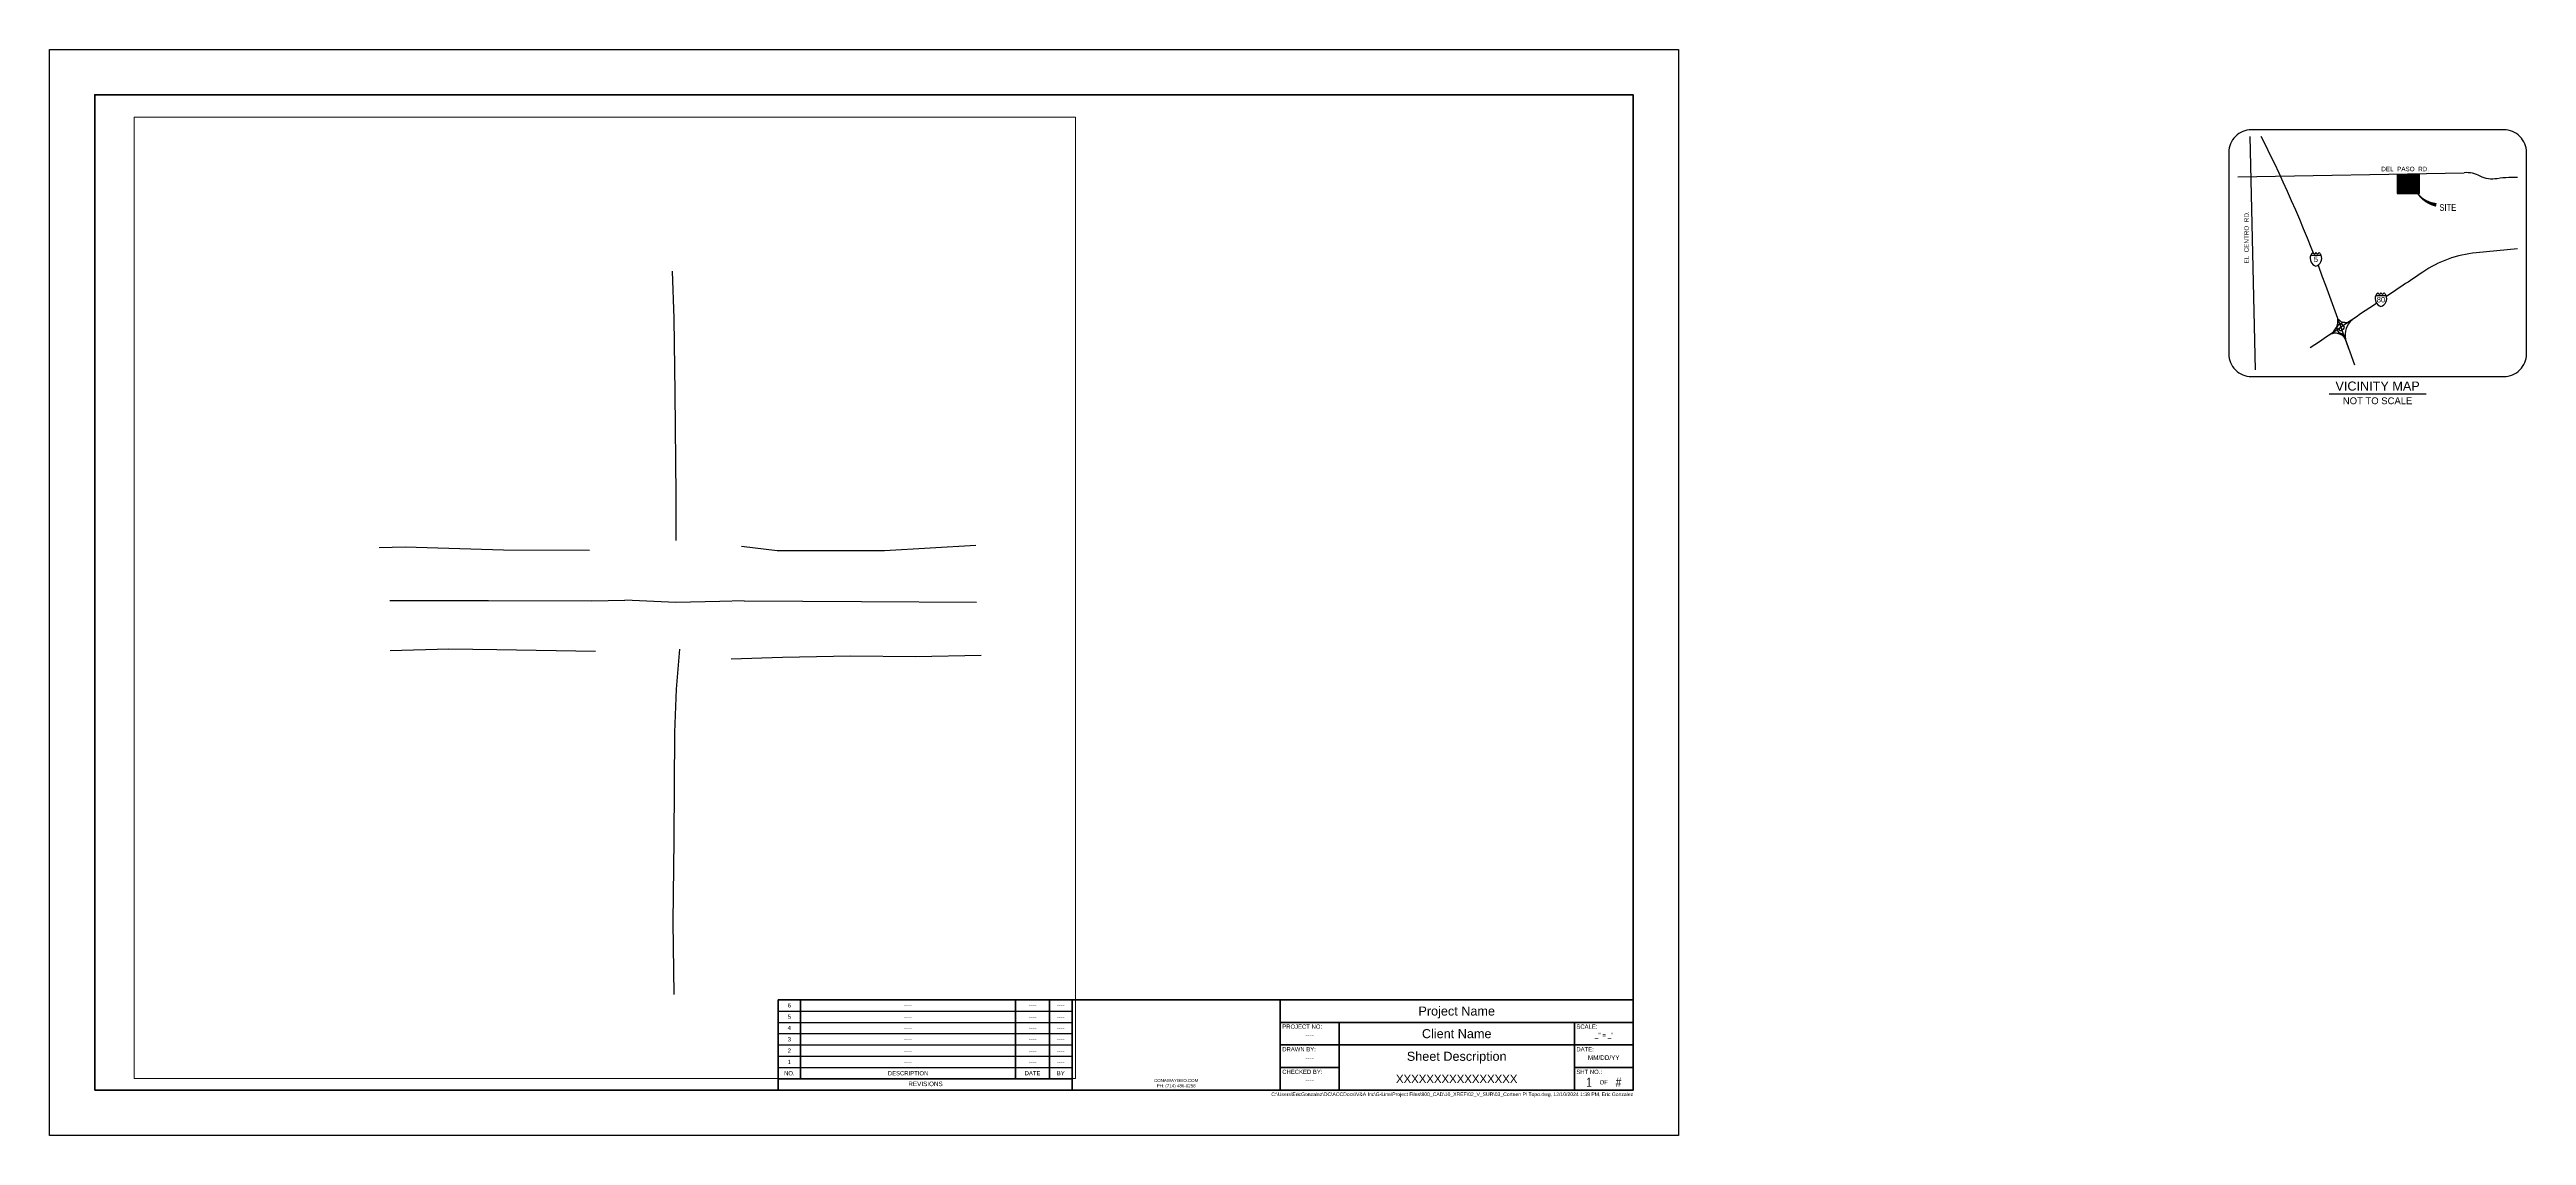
# Paper-space layout 'Topo 24X36' of a CAD drawing. Header units: feet. Extents: x 0 to 54.7, y 0 to 24.
# The model-space entities are those that its viewports show. They can reach past a viewport. Long polylines and large blocks are cut down to what shows.
import ezdxf
from ezdxf.enums import TextEntityAlignment as Align

# ---------------------------------------------------------------- set-up
doc = ezdxf.new("R2010")
doc.units = ezdxf.units.FT
doc.header["$MEASUREMENT"] = 0
doc.set_wipeout_variables(frame=1)
doc.layers.get('0').update_dxf_attribs({"color": 253})
doc.layers.get('Defpoints').update_dxf_attribs({"color": 253})
for name, color, linetype, lineweight in [('V-ANNO-TTLB-ATRB-', 253, 'Continuous', 25), ('V-ANNO-TTLB-HVY-', 253, 'Continuous', 80), ('V-ANNO-TTLB-MED-', 253, 'Continuous', 70), ('V-ANNO-TTLB-TEXT-MED-', 253, 'Continuous', 35), ('V-ANNO-TTLB-TEXT-THN-', 253, 'Continuous', 25), ('V-ANNO-TTLB-THN-', 253, 'Continuous', 25), ('V-DETL-VMAP-', 253, 'Continuous', 25), ('V-DETL-VMAP-ANNO-', 253, 'Continuous', 25), ('V-DETL-VMAP-HTCH-', 253, 'Continuous', 25), ('VF-ROAD-CRWN-LINE-', 253, 'Continuous', 25)]:
    doc.layers.add(name, color=color, linetype=linetype, lineweight=lineweight)
doc.layers.add('VF-TINN-DSRF-BNDY-', color=253, linetype='Continuous', lineweight=25, plot=False)
doc.styles.add('CG-Symbol', font='arial.ttf', dxfattribs={"width": 0.8, "height": 0.09375})
doc.styles.add('NCS', font='arial.ttf', dxfattribs={"height": 0.1})
doc.styles.add('NCS1', font='arial.ttf', dxfattribs={"width": 0.8, "height": 0.09375})
doc.styles.get("Standard").update_dxf_attribs({"font": 'arial.ttf'})

# ---------------------------------------------------------------- blocks, each defined once
blk = doc.blocks.new('Interstate Number')
at = {"color": 0}
blk.add_wipeout([(-0.07, 0.152), (-0.069, 0.151), (-0.067, 0.15), (-0.066, 0.149), (-0.064, 0.147), (-0.062, 0.145), (-0.06, 0.144), (-0.059, 0.143), (-0.058, 0.142), (-0.056, 0.14), (-0.055, 0.139), (-0.052, 0.137), (-0.051, 0.135), (-0.049, 0.134), (-0.048, 0.132), (-0.046, 0.13), (-0.044, 0.128), (-0.043, 0.126), (-0.041, 0.124), (-0.04, 0.122), (-0.039, 0.121), (-0.037, 0.119), (-0.036, 0.117), (-0.035, 0.115), (-0.034, 0.117), (-0.033, 0.119), (-0.031, 0.121), (-0.03, 0.123), (-0.028, 0.125), (-0.026, 0.128), (-0.023, 0.131), (-0.02, 0.135), (-0.018, 0.137), (-0.015, 0.139), (-0.014, 0.14), (-0.013, 0.142), (-0.01, 0.144), (-0.007, 0.146), (-0.004, 0.149), (-0.002, 0.151), (-0.001, 0.151), (0, 0.152), (0, 0.151), (0.003, 0.149), (0.005, 0.147), (0.008, 0.145), (0.01, 0.144), (0.011, 0.142), (0.013, 0.141), (0.017, 0.137), (0.02, 0.134), (0.022, 0.131), (0.025, 0.129), (0.027, 0.126), (0.029, 0.123), (0.031, 0.12), (0.033, 0.118), (0.034, 0.116), (0.034, 0.115), (0.036, 0.118), (0.037, 0.12), (0.04, 0.123), (0.042, 0.126), (0.044, 0.129), (0.047, 0.132), (0.049, 0.134), (0.051, 0.136), (0.053, 0.138), (0.056, 0.141), (0.059, 0.143), (0.061, 0.145), (0.064, 0.148), (0.066, 0.15), (0.068, 0.151), (0.069, 0.152), (0.071, 0.15), (0.073, 0.149), (0.075, 0.147), (0.077, 0.145), (0.08, 0.143), (0.082, 0.141), (0.084, 0.139), (0.086, 0.137), (0.089, 0.135), (0.091, 0.132), (0.093, 0.129), (0.095, 0.127), (0.097, 0.125), (0.098, 0.123), (0.1, 0.121), (0.101, 0.119), (0.103, 0.117), (0.104, 0.116), (0.105, 0.114), (0.107, 0.111), (0.109, 0.108), (0.111, 0.105), (0.112, 0.102), (0.114, 0.099), (0.115, 0.095), (0.116, 0.093), (0.117, 0.09), (0.118, 0.088), (0.12, 0.084), (0.121, 0.082), (0.122, 0.078), (0.123, 0.074), (0.124, 0.071), (0.125, 0.066), (0.126, 0.063), (0.126, 0.061), (0.127, 0.057), (0.128, 0.053), (0.128, 0.049), (0.129, 0.047), (0.129, 0.043), (0.13, 0.039), (0.13, 0.036), (0.13, 0.035), (0.13, 0.032), (0.13, 0.028), (0.13, 0.024), (0.13, 0.02), (0.13, 0.015), (0.13, 0.012), (0.13, 0.009), (0.13, 0.006), (0.129, 0.002), (0.129, -0.003), (0.128, -0.007), (0.127, -0.011), (0.127, -0.014), (0.126, -0.016), (0.126, -0.02), (0.125, -0.023), (0.124, -0.027), (0.123, -0.03), (0.122, -0.032), (0.121, -0.035), (0.12, -0.038), (0.119, -0.041), (0.119, -0.043), (0.117, -0.046), (0.116, -0.049), (0.115, -0.052), (0.114, -0.055), (0.112, -0.058), (0.111, -0.06), (0.11, -0.062), (0.109, -0.064), (0.108, -0.067), (0.106, -0.07), (0.104, -0.073), (0.102, -0.077), (0.1, -0.08), (0.098, -0.082), (0.097, -0.084), (0.095, -0.086), (0.094, -0.088), (0.092, -0.091), (0.09, -0.094), (0.088, -0.096), (0.086, -0.099), (0.083, -0.101), (0.082, -0.103), (0.08, -0.105), (0.078, -0.107), (0.077, -0.108), (0.075, -0.11), (0.072, -0.113), (0.07, -0.115), (0.068, -0.117), (0.065, -0.119), (0.063, -0.121), (0.061, -0.123), (0.059, -0.124), (0.056, -0.126), (0.054, -0.128), (0.051, -0.13), (0.047, -0.133), (0.043, -0.135), (0.039, -0.138), (0.034, -0.141), (0.031, -0.142), (0.029, -0.143), (0.026, -0.145), (0.022, -0.147), (0.016, -0.149), (0.013, -0.15), (0.009, -0.152), (0.006, -0.153), (0.003, -0.154), (0.001, -0.155), (0, -0.155), (-0.003, -0.154), (-0.007, -0.152), (-0.012, -0.151), (-0.017, -0.149), (-0.022, -0.147), (-0.026, -0.144), (-0.03, -0.143), (-0.034, -0.141), (-0.038, -0.138), (-0.042, -0.136), (-0.047, -0.133), (-0.053, -0.128), (-0.058, -0.125), (-0.061, -0.122), (-0.065, -0.119), (-0.07, -0.115), (-0.073, -0.112), (-0.076, -0.109), (-0.079, -0.106), (-0.082, -0.103), (-0.085, -0.1), (-0.087, -0.097), (-0.089, -0.094), (-0.092, -0.091), (-0.094, -0.088), (-0.097, -0.084), (-0.099, -0.082), (-0.101, -0.078), (-0.104, -0.074), (-0.106, -0.07), (-0.108, -0.066), (-0.11, -0.063), (-0.111, -0.06), (-0.113, -0.055), (-0.116, -0.05), (-0.118, -0.044), (-0.12, -0.04), (-0.121, -0.036), (-0.122, -0.032), (-0.124, -0.027), (-0.125, -0.024), (-0.125, -0.021), (-0.126, -0.019), (-0.127, -0.013), (-0.127, -0.011), (-0.128, -0.006), (-0.129, -0.001), (-0.13, 0.005), (-0.13, 0.01), (-0.13, 0.014), (-0.13, 0.018), (-0.13, 0.018), (-0.13, 0.022), (-0.13, 0.026), (-0.13, 0.03), (-0.13, 0.035), (-0.13, 0.038), (-0.129, 0.041), (-0.129, 0.044), (-0.129, 0.046), (-0.129, 0.048), (-0.128, 0.053), (-0.127, 0.058), (-0.126, 0.063), (-0.125, 0.068), (-0.124, 0.071), (-0.123, 0.074), (-0.122, 0.077), (-0.122, 0.078), (-0.12, 0.082), (-0.119, 0.085), (-0.118, 0.089), (-0.116, 0.093), (-0.115, 0.096), (-0.114, 0.098), (-0.113, 0.101), (-0.111, 0.104), (-0.11, 0.107), (-0.108, 0.11), (-0.106, 0.113), (-0.104, 0.116), (-0.102, 0.119), (-0.1, 0.122), (-0.098, 0.125), (-0.095, 0.128), (-0.094, 0.13), (-0.093, 0.131), (-0.092, 0.132), (-0.089, 0.135), (-0.087, 0.137), (-0.085, 0.139), (-0.083, 0.141), (-0.081, 0.143), (-0.079, 0.145), (-0.076, 0.147), (-0.074, 0.149), (-0.072, 0.15), (-0.071, 0.151)], dxfattribs=at).translate(0, 0, -0.001)
blk.add_line((-0.114, 0.094), (0.114, 0.094), dxfattribs=at)
for centre, radius, start, end in [((0.055, 0.022), 0.183, 156.7986, 252.5535), ((0.006, 0.044), 0.13, 125.8803, 157.2935), ((-0.146, 0.044), 0.13, 31.3187, 54.1197), ((0.076, 0.044), 0.13, 125.8803, 148.6813), ((-0.076, 0.044), 0.13, 31.3187, 54.1197), ((-0.055, 0.022), 0.183, 287.4465, 23.2014), ((0.145, 0.044), 0.13, 125.8803, 148.6813), ((-0.014, 0.037), 0.14, 24.3192, 53.5252)]:
    blk.add_arc(centre, radius, start, end, dxfattribs=at)
at = {"color": 0, "style": 'CG-Symbol', "width": 0.8}
blk.add_attdef('INTERSTATENUMBER', text='', height=0.0938, dxfattribs=at).set_placement((0, 0), align=Align.MIDDLE)
blk = doc.blocks.new('Company Logo')
at = {"color": 2, "insert": (0, -0.75), "char_height": 0.07, "width": 2.88603, "attachment_point": 2, "style": 'NCS'}
blk.add_mtext('CONAWAYGEO.COM\\PPH: (714) 486-0258', dxfattribs=at)
blk = doc.blocks.new('24x36')
at = {"layer": 'Defpoints'}
blk.add_lwpolyline([(0, 24), (36, 24), (36, 0), (0, 0)], close=True, dxfattribs=at)
at = {"layer": 'V-ANNO-TTLB-HVY-'}
for p, q in [((16.1, 1), (16.1, 3)), ((16.1, 3), (35, 3)), ((22.6, 1), (22.6, 3)), ((27.2, 1), (27.2, 3))]:
    blk.add_line(p, q, dxfattribs=at)
blk.add_lwpolyline([(1, 1), (35, 1), (35, 23), (1, 23)], close=True, dxfattribs=at)
at = {"layer": 'V-ANNO-TTLB-MED-'}
for p, q in [((16.6, 1.25), (16.6, 3)), ((21.35, 1.25), (21.35, 3)), ((22.1, 1.25), (22.1, 3)), ((27.2, 2.5), (35, 2.5)), ((28.5, 1), (28.5, 2.5)), ((33.7, 1), (33.7, 2.5)), ((35, 2), (27.2, 2)), ((16.1, 1.25), (22.6, 1.25)), ((28.5, 1.5), (27.2, 1.5)), ((33.7, 1.5), (35, 1.5))]:
    blk.add_line(p, q, dxfattribs=at)
at = {"layer": 'V-ANNO-TTLB-THN-'}
for p, q in [((16.1, 2.75), (22.6, 2.75)), ((16.1, 2.75), (22.6, 2.75)), ((16.1, 2.75), (22.6, 2.75)), ((16.1, 2.5), (22.6, 2.5)), ((16.1, 2.5), (22.6, 2.5)), ((16.1, 2.5), (22.6, 2.5)), ((16.1, 2.25), (22.6, 2.25)), ((16.1, 2.25), (22.6, 2.25)), ((16.1, 2.25), (22.6, 2.25)), ((16.1, 2), (22.6, 2)), ((16.1, 2), (22.6, 2)), ((16.1, 2), (22.6, 2)), ((16.1, 1.75), (22.6, 1.75)), ((16.1, 1.75), (22.6, 1.75)), ((16.1, 1.5), (22.6, 1.5))]:
    blk.add_line(p, q, dxfattribs=at)
at = {"layer": 'V-ANNO-TTLB-HVY-'}
blk.add_blockref('Company Logo', (24.9, 2), dxfattribs=at)
at = {"layer": 'V-ANNO-TTLB-ATRB-', "char_height": 0.0938, "width": 0.22087, "attachment_point": 5, "style": 'NCS1'}
for s, insert in [('6', (16.35, 2.875)), ('4', (16.35, 2.375)), ('5', (16.35, 2.625)), ('3', (16.35, 2.125)), ('2', (16.35, 1.875)), ('1', (16.35, 1.625))]:
    blk.add_mtext(s, dxfattribs=dict(at, insert=insert))
at = {"layer": 'V-ANNO-TTLB-ATRB-', "style": 'NCS1', "width": 0.8}
for tag, height, p in [('REV6DESCRIPTION', 0.0938, (18.975, 2.875)), ('REV6DATE', 0.0938, (21.725, 2.875)), ('REV6INITIAL', 0.0938, (22.35, 2.875)), ('REV5DESCRIPTION', 0.0938, (18.975, 2.625)), ('REV4DESCRIPTION', 0.0938, (18.975, 2.375)), ('REV5DATE', 0.0938, (21.725, 2.625)), ('REV4DATE', 0.0938, (21.725, 2.375)), ('REV5INITIAL', 0.0938, (22.35, 2.625)), ('REV4INITIAL', 0.0938, (22.35, 2.375)), ('REV3DESCRIPTION', 0.0938, (18.975, 2.125)), ('REV2DESCRIPTION', 0.0938, (18.975, 1.875)), ('REV1DESCRIPTION', 0.0938, (18.975, 1.625)), ('REV3DATE', 0.0938, (21.725, 2.125)), ('REV2DATE', 0.0938, (21.725, 1.875)), ('REV1DATE', 0.0938, (21.725, 1.625)), ('REV3INITIAL', 0.0938, (22.35, 2.125)), ('REV2INITIAL', 0.0938, (22.35, 1.875)), ('REV1INITIAL', 0.0938, (22.35, 1.625)), ('SHEET-#', 0.2, (34.025, 1.175)), ('TOTAL-#', 0.2, (34.675, 1.175))]:
    blk.add_attdef(tag, text='', height=height, dxfattribs=at).set_placement(p, align=Align.MIDDLE_CENTER)
at = {"layer": 'V-ANNO-TTLB-ATRB-', "style": 'NCS1', "flags": 8}
for tag, p in [('PROJECTNAME', (31.1, 2.75)), ('CLIENTNAME', (31.1, 2.25)), ('SHEETDESCRIPTION', (31.095, 1.75))]:
    blk.add_attdef(tag, text='', height=0.2, dxfattribs=at).set_placement(p, align=Align.MIDDLE_CENTER)
at = {"layer": 'V-ANNO-TTLB-ATRB-', "style": 'NCS1'}
for tag, p in [('PROJNUM', (27.85, 2.22)), ('SCALE', (34.35, 2.22)), ('DRAWNBY', (27.85, 1.72)), ('DATE', (34.35, 1.72)), ('CHECKEDBY', (27.85, 1.22))]:
    blk.add_attdef(tag, text='', height=0.1, dxfattribs=at).set_placement(p, align=Align.MIDDLE_CENTER)
at = {"layer": 'V-ANNO-TTLB-HVY-', "insert": (35, 0.95), "char_height": 0.08, "width": 10, "attachment_point": 3, "style": 'NCS1'}
blk.add_mtext('{\\C7;C:\\\\Users\\\\EricGonzalez\\\\DC\\\\ACCDocs\\\\V&A Inc\\\\G-Line\\\\Project Files\\\\900_CAD\\\\10_XREF\\\\02_V_SUR\\\\03_Corteen Pl Topo.dwg, 12/10/2024 1:39 PM, Eric Gonzalez}', dxfattribs=at)
at = {"layer": 'V-ANNO-TTLB-TEXT-MED-', "insert": (19.361, 1.19), "char_height": 0.1, "width": 0.6308, "attachment_point": 2, "style": 'NCS1'}
blk.add_mtext('REVISIONS', dxfattribs=at)
at = {"layer": 'V-ANNO-TTLB-TEXT-THN-', "style": 'NCS1', "width": 0.8}
for s, height, p in [('PROJECT NO:', 0.09375, (27.245, 2.453)), ('SCALE:', 0.0938, (33.745, 2.453)), ('DRAWN BY:', 0.0938, (27.245, 1.953)), ('DATE:', 0.0938, (33.745, 1.953)), ('CHECKED BY:', 0.09375, (27.245, 1.453)), ('SHT NO.:', 0.0938, (33.745, 1.453))]:
    blk.add_text(s, height=height, dxfattribs=at).set_placement(p, align=Align.TOP_LEFT)
blk.add_text('OF', height=0.0938, dxfattribs=at).set_placement((34.35, 1.175), align=Align.MIDDLE_CENTER)
at = {"layer": 'V-ANNO-TTLB-TEXT-THN-', "attachment_point": 5, "style": 'NCS1'}
for s, insert, char_height, width in [('NO.', (16.35, 1.375), 0.0938, 0.22087), ('DESCRIPTION', (18.975, 1.375), 0.09375, 0.78595), ('DATE', (21.725, 1.377), 0.0938, 0.3195), ('BY', (22.35, 1.377), 0.0938, 0.17052)]:
    blk.add_mtext(s, dxfattribs=dict(at, insert=insert, char_height=char_height, width=width))

msp = doc.modelspace()

# ---------------------------------------------------------------- linework, layer by layer
at = {"layer": 'VF-ROAD-CRWN-LINE-', "elevation": 655}
msp.add_lwpolyline([(6441729.2, 1884236.4), (6441730.7, 1884194.5), (6441731.6, 1884128.8), (6441732.5, 1884038.1), (6441732.4, 1883998.1)], dxfattribs=at)
at = {"layer": 'VF-ROAD-CRWN-LINE-'}
for points in [[(6441470.2, 1883992), (6441493.2, 1883992.6), (6441579.9, 1883990.1), (6441656.1, 1883989.8)], [(6441997.7, 1883993.8), (6441916.9, 1883989.1), (6441821.9, 1883989.1), (6441790.4, 1883993)], [(6441479.6, 1883945.3), (6441566.6, 1883945.1), (6441657.9, 1883944.8), (6441687.2, 1883945.5)], [(6441792.7, 1883944.8), (6441771.4, 1883944.3), (6441732.5, 1883943.3), (6441687.2, 1883945.5)], [(6441792.7, 1883944.8), (6441896.6, 1883944.2), (6441998.3, 1883943.8)], [(6441661.3, 1883900.1), (6441574.1, 1883901.6), (6441531.6, 1883902.2), (6441479.9, 1883900.7)], [(6441730.9, 1883597), (6441730, 1883660.9), (6441730.8, 1883733.5), (6441731.5, 1883828.6), (6441732.8, 1883866.7), (6441735.9, 1883902.3)], [(6442002.4, 1883896.5), (6441944.1, 1883895.3), (6441886.8, 1883895.9), (6441826.6, 1883894.7), (6441781.2, 1883893.2)]]:
    msp.add_lwpolyline(points, dxfattribs=at)

psp = doc.layouts.new('Topo 24X36')

# ---------------------------------------------------------------- hatches: boundary and pattern name
at = {"layer": 'V-DETL-VMAP-HTCH-'}
psp.add_hatch(color=256, dxfattribs=at).paths.add_polyline_path([(51.884, 20.819), (52.38, 20.819), (52.38, 21.26), (51.884, 21.251)])

# ---------------------------------------------------------------- linework, layer by layer
at = {"layer": 'V-DETL-VMAP-'}
for p, q in [((48.626, 22.075), (48.748, 16.923)), ((48.363, 21.187), (53.365, 21.278))]:
    psp.add_line(p, q, dxfattribs=at)
at = {"layer": 'V-DETL-VMAP-', "color": 2}
psp.add_line((50.953, 17.023), (50.74, 17.602), dxfattribs=at)
at = {"layer": 'V-DETL-VMAP-', "color": 3}
psp.add_line((50.38, 16.393), (52.527, 16.393), dxfattribs=at)
psp.add_lwpolyline([(54.243, 22.227), (48.663, 22.227, 0.414214), (48.163, 21.727), (48.163, 17.273, 0.414214), (48.663, 16.773), (54.243, 16.773, 0.414214), (54.743, 17.273), (54.743, 21.727, 0.414214)], format="xyb", close=True, dxfattribs=at)
at = {"layer": 'V-DETL-VMAP-', "color": 2}
for points in [[(50.307, 18.783, 0.030108), (48.881, 22.077, 0.028001)], [(54.543, 19.597), (53.63, 19.508, 0.125217), (52.451, 19.082, -0.000801), (51.584, 18.497)], [(51.584, 18.497, 0.000583), (49.966, 17.407)]]:
    psp.add_lwpolyline(points, format="xyb", dxfattribs=at)
at = {"layer": 'V-DETL-VMAP-', "flags": 128}
psp.add_lwpolyline([(51.884, 21.251), (51.884, 20.819), (52.38, 20.819), (52.38, 21.26)], dxfattribs=at)
psp.add_lwpolyline([(52.239, 21.005, 0, 0.08, 0.281344), (52.75, 20.567, 0.15, 0.15, 0.599388)], format="xyseb", dxfattribs=at)
at = {"layer": 'V-DETL-VMAP-'}
psp.add_lwpolyline([(54.543, 21.169), (54.356, 21.169, 0.043367), (54.093, 21.146, -0.164413), (53.72, 21.203, 0.136798), (53.365, 21.278)], format="xyb", dxfattribs=at)
at = {"layer": 'V-DETL-VMAP-', "color": 2}
psp.add_lwpolyline([(50.834, 17.347), (50.307, 18.783)], dxfattribs=at)
at = {"layer": 'V-DETL-VMAP-'}
for centre, radius, start, end in [((50.211, 18.015), 0.367, 300.6418, 5.1395), ((50.52, 17.474), 0.256, 30.1825, 118.3338), ((50.657, 17.837), 0.105, 127.5117, 244.8369), ((50.741, 18.178), 0.21, 218.5531, 314.3698), ((50.738, 17.732), 0.238, 92.4466, 127.5117), ((50.633, 17.819), 0.0321, 131.2563, 344.6147), ((50.507, 17.516), 0.249, 20.1494, 64.8369), ((50.658, 17.901), 0.0263, 334.2152, 186.135), ((50.684, 17.854), 0.0354, 219.2312, 93.1665), ((51.21, 17.679), 0.476, 132.691, 189.2703)]:
    psp.add_arc(centre, radius, start, end, dxfattribs=at)

# ---------------------------------------------------------------- block references
at = {"layer": 'V-ANNO-TTLB-HVY-'}
ref = psp.add_blockref('24x36', (0, 0), dxfattribs=at)
ref.add_attrib('PROJECTNAME', 'Project Name', dxfattribs={"layer": 'V-ANNO-TTLB-ATRB-', "height": 0.2, "style": 'NCS1'}).set_placement((31.1, 2.75), align=Align.MIDDLE_CENTER)
ref.add_attrib('CLIENTNAME', 'Client Name', dxfattribs={"layer": 'V-ANNO-TTLB-ATRB-', "height": 0.2, "style": 'NCS1'}).set_placement((31.1, 2.25), align=Align.MIDDLE_CENTER)
ref.add_attrib('SHEETDESCRIPTION', 'Sheet Description', dxfattribs={"layer": 'V-ANNO-TTLB-ATRB-', "height": 0.2, "style": 'NCS1'}).set_placement((31.1, 1.75), align=Align.MIDDLE_CENTER)
ref.add_attrib('PROJNUM', '----', dxfattribs={"layer": 'V-ANNO-TTLB-ATRB-', "height": 0.1, "style": 'NCS1'}).set_placement((27.85, 2.22), align=Align.MIDDLE_CENTER)
ref.add_attrib('DRAWNBY', '----', dxfattribs={"layer": 'V-ANNO-TTLB-ATRB-', "height": 0.1, "style": 'NCS1'}).set_placement((27.85, 1.72), align=Align.MIDDLE_CENTER)
ref.add_attrib('CHECKEDBY', '----', dxfattribs={"layer": 'V-ANNO-TTLB-ATRB-', "height": 0.1, "style": 'NCS1'}).set_placement((27.85, 1.22), align=Align.MIDDLE_CENTER)
ref.add_attrib('SCALE', '_" = _\'', dxfattribs={"layer": 'V-ANNO-TTLB-ATRB-', "height": 0.1, "style": 'NCS1'}).set_placement((34.35, 2.22), align=Align.MIDDLE_CENTER)
ref.add_attrib('SHEET-#', '1', dxfattribs={"layer": 'V-ANNO-TTLB-ATRB-', "height": 0.2, "style": 'NCS1', "width": 0.8}).set_placement((34.025, 1.175), align=Align.MIDDLE_CENTER)
ref.add_attrib('TOTAL-#', '#', dxfattribs={"layer": 'V-ANNO-TTLB-ATRB-', "height": 0.2, "style": 'NCS1', "width": 0.8}).set_placement((34.675, 1.175), align=Align.MIDDLE_CENTER)
ref.add_attrib('REV1DESCRIPTION', '----', dxfattribs={"layer": 'V-ANNO-TTLB-ATRB-', "height": 0.0938, "style": 'NCS1', "width": 0.8}).set_placement((18.975, 1.625), align=Align.MIDDLE_CENTER)
ref.add_attrib('REV1DATE', '----', dxfattribs={"layer": 'V-ANNO-TTLB-ATRB-', "height": 0.0938, "style": 'NCS1', "width": 0.8}).set_placement((21.725, 1.625), align=Align.MIDDLE_CENTER)
ref.add_attrib('REV1INITIAL', '----', dxfattribs={"layer": 'V-ANNO-TTLB-ATRB-', "height": 0.0938, "style": 'NCS1', "width": 0.8}).set_placement((22.35, 1.625), align=Align.MIDDLE_CENTER)
ref.add_attrib('REV2DESCRIPTION', '----', dxfattribs={"layer": 'V-ANNO-TTLB-ATRB-', "height": 0.0938, "style": 'NCS1', "width": 0.8}).set_placement((18.975, 1.875), align=Align.MIDDLE_CENTER)
ref.add_attrib('REV2DATE', '----', dxfattribs={"layer": 'V-ANNO-TTLB-ATRB-', "height": 0.0938, "style": 'NCS1', "width": 0.8}).set_placement((21.725, 1.875), align=Align.MIDDLE_CENTER)
ref.add_attrib('REV2INITIAL', '----', dxfattribs={"layer": 'V-ANNO-TTLB-ATRB-', "height": 0.0938, "style": 'NCS1', "width": 0.8}).set_placement((22.35, 1.875), align=Align.MIDDLE_CENTER)
ref.add_attrib('REV3DESCRIPTION', '----', dxfattribs={"layer": 'V-ANNO-TTLB-ATRB-', "height": 0.0938, "style": 'NCS1', "width": 0.8}).set_placement((18.975, 2.125), align=Align.MIDDLE_CENTER)
ref.add_attrib('REV3DATE', '----', dxfattribs={"layer": 'V-ANNO-TTLB-ATRB-', "height": 0.0938, "style": 'NCS1', "width": 0.8}).set_placement((21.725, 2.125), align=Align.MIDDLE_CENTER)
ref.add_attrib('REV3INITIAL', '----', dxfattribs={"layer": 'V-ANNO-TTLB-ATRB-', "height": 0.0938, "style": 'NCS1', "width": 0.8}).set_placement((22.35, 2.125), align=Align.MIDDLE_CENTER)
ref.add_attrib('REV4DESCRIPTION', '----', dxfattribs={"layer": 'V-ANNO-TTLB-ATRB-', "height": 0.0938, "style": 'NCS1', "width": 0.8}).set_placement((18.975, 2.375), align=Align.MIDDLE_CENTER)
ref.add_attrib('REV4DATE', '----', dxfattribs={"layer": 'V-ANNO-TTLB-ATRB-', "height": 0.0938, "style": 'NCS1', "width": 0.8}).set_placement((21.725, 2.375), align=Align.MIDDLE_CENTER)
ref.add_attrib('REV4INITIAL', '----', dxfattribs={"layer": 'V-ANNO-TTLB-ATRB-', "height": 0.0938, "style": 'NCS1', "width": 0.8}).set_placement((22.35, 2.375), align=Align.MIDDLE_CENTER)
ref.add_attrib('REV5DESCRIPTION', '----', dxfattribs={"layer": 'V-ANNO-TTLB-ATRB-', "height": 0.0938, "style": 'NCS1', "width": 0.8}).set_placement((18.975, 2.625), align=Align.MIDDLE_CENTER)
ref.add_attrib('REV5DATE', '----', dxfattribs={"layer": 'V-ANNO-TTLB-ATRB-', "height": 0.0938, "style": 'NCS1', "width": 0.8}).set_placement((21.725, 2.625), align=Align.MIDDLE_CENTER)
ref.add_attrib('REV5INITIAL', '----', dxfattribs={"layer": 'V-ANNO-TTLB-ATRB-', "height": 0.0938, "style": 'NCS1', "width": 0.8}).set_placement((22.35, 2.625), align=Align.MIDDLE_CENTER)
ref.add_attrib('REV6DESCRIPTION', '----', dxfattribs={"layer": 'V-ANNO-TTLB-ATRB-', "height": 0.0938, "style": 'NCS1', "width": 0.8}).set_placement((18.975, 2.875), align=Align.MIDDLE_CENTER)
ref.add_attrib('REV6DATE', '----', dxfattribs={"layer": 'V-ANNO-TTLB-ATRB-', "height": 0.0938, "style": 'NCS1', "width": 0.8}).set_placement((21.725, 2.875), align=Align.MIDDLE_CENTER)
ref.add_attrib('REV6INITIAL', '----', dxfattribs={"layer": 'V-ANNO-TTLB-ATRB-', "height": 0.0938, "style": 'NCS1', "width": 0.8}).set_placement((22.35, 2.875), align=Align.MIDDLE_CENTER)
ref.add_attrib('DATE', 'MM/DD/YY', dxfattribs={"layer": 'V-ANNO-TTLB-ATRB-', "height": 0.1, "style": 'NCS1'}).set_placement((34.35, 1.72), align=Align.MIDDLE_CENTER)

# ---------------------------------------------------------------- texts
at = {"layer": 'V-ANNO-TTLB-TEXT-MED-', "insert": (28.5, 1.34), "char_height": 0.18, "attachment_point": 1, "line_spacing_factor": 1.28}
psp.add_mtext_dynamic_manual_height_columns('\\pxqc;XXXXXXXXXXXXXXXX', width=5.2, gutter_width=0.469, heights=[0.18], dxfattribs=at)
at = {"layer": 'V-DETL-VMAP-', "color": 3, "style": 'NCS1'}
for s, height, p in [('VICINITY MAP', 0.2, (51.453, 16.563)), ('NOT TO SCALE', 0.15, (51.453, 16.237))]:
    psp.add_text(s, height=height, dxfattribs=at).set_placement(p, align=Align.MIDDLE_CENTER)
at = {"layer": 'V-DETL-VMAP-ANNO-', "attachment_point": 1, "style": 'NCS1'}
for s, insert, char_height, width in [('DEL  PASO  RD.', (51.535, 21.41), 0.1, 1.82313), ('SITE', (52.819, 20.585), 0.15, 0.4188)]:
    psp.add_mtext(s, dxfattribs=dict(at, insert=insert, char_height=char_height, width=width))
at = {"layer": 'V-DETL-VMAP-ANNO-', "insert": (48.506, 19.269), "char_height": 0.1, "width": 1.55686, "attachment_point": 1, "rotation": 90, "style": 'NCS1'}
psp.add_mtext('EL  CENTRO  RD.', dxfattribs=at)

# ---------------------------------------------------------------- viewports
at = {"layer": 'VF-TINN-DSRF-BNDY-', "view_target_point": (6441789.02, 1883944.55)}
psp.add_viewport(center=(12.274, 11.882), size=(20.806, 21.2407), view_center_point=(-119.38, 2.98), view_height=849.6289, dxfattribs=at)

# ---------------------------------------------------------------- next in the draw order: block references
at = {"layer": 'V-DETL-VMAP-'}
ref = psp.add_blockref('Interstate Number', (50.09, 19.363), dxfattribs=at)
ref.add_attrib('INTERSTATENUMBER', '5', dxfattribs={"layer": '0', "height": 0.12, "style": 'NCS1'}).set_placement((50.09, 19.363), align=Align.MIDDLE)
ref = psp.add_blockref('Interstate Number', (51.527, 18.471), dxfattribs=at)
ref.add_attrib('INTERSTATENUMBER', '80', dxfattribs={"layer": '0', "height": 0.12, "style": 'NCS1'}).set_placement((51.527, 18.471), align=Align.MIDDLE)

doc.saveas('drawing.dxf')
